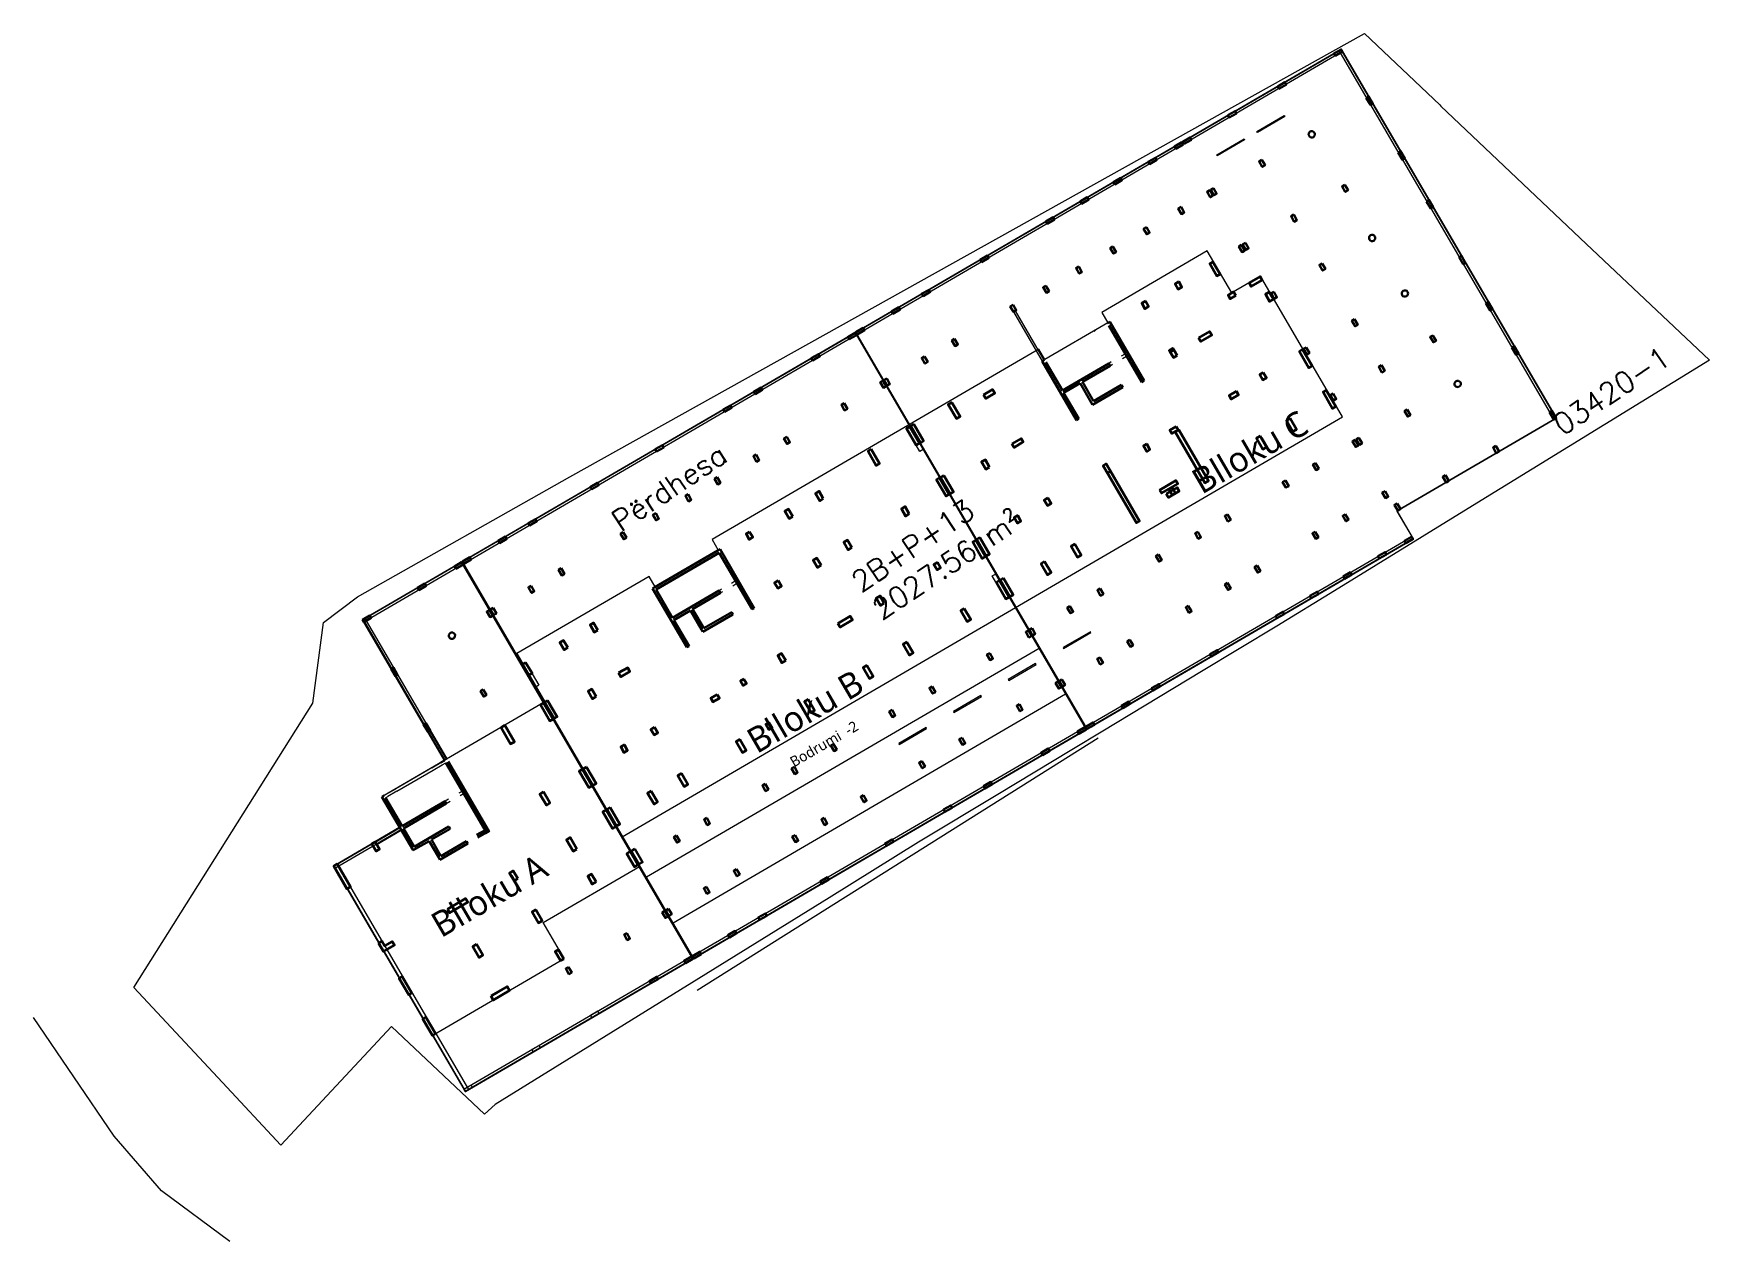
# Model space of a CAD drawing. Header units: metres. Extents: x 7511140 to 7511298, y 4693080 to 4693195.
import ezdxf

# ---------------------------------------------------------------- set-up
doc = ezdxf.new("R2010")
doc.units = ezdxf.units.M
for name, color, linetype, lineweight in [('asfalt pikat', 183, 'Continuous', 0), ('Drawing & Figure_Pen_No__101', 252, 'Continuous', 13), ('Drawing & Figure_Pen_No__102', 254, 'Continuous', 13), ('Drawing & Figure_Pen_No__120', 7, 'Continuous', 13), ('etazha', 7, 'Continuous', 0), ('kati 0 projekt', 1, 'Continuous', 0), ('muri', 32, 'Continuous', 0), ('Parc-Baz', 7, 'Continuous', 0), ('projekti b2', 5, 'Continuous', 0), ('shtyllat a', 5, 'Continuous', 0), ('shtyllat b', 30, 'Continuous', 0), ('shtyllat c', 1, 'Continuous', 0)]:
    doc.layers.add(name, color=color, linetype=linetype, lineweight=lineweight)
doc.styles.add('GENERATED_STYLE_2', font='Microsoft YaHei UI.ttf')
doc.styles.get("Standard").update_dxf_attribs({"font": 'simplex.shx'})

msp = doc.modelspace()

# ---------------------------------------------------------------- linework, layer by layer
at = {"color": 7, "linetype": 'Continuous', "lineweight": 30}
msp.add_line((7511178.52, 4693125.81), (7511178.18, 4693125.61), dxfattribs=at)
at = {"layer": 'asfalt pikat'}
msp.add_polyline3d([(7511158.19, 4693080.3, 623.64), (7511151.72, 4693085.09, 623.73), (7511147.24, 4693090.25, 623.79), (7511139.62, 4693101.49, 623.97)], dxfattribs=at)
at = {"layer": 'Drawing & Figure_Pen_No__102', "color": 6, "lineweight": 13}
for points in [[(7511237, 4693132.81), (7511217.46, 4693166.34), (7511263.39, 4693193.1), (7511283.73, 4693158.2), (7511268.65, 4693149.41), (7511270.19, 4693146.77), (7511239.34, 4693128.8)], [(7511180.14, 4693144.58), (7511170.77, 4693139.12), (7511178.52, 4693125.81), (7511172.6, 4693122.36), (7511174.29, 4693119.47), (7511168.03, 4693115.82), (7511180.46, 4693094.48), (7511202.02, 4693107.04), (7511180.14, 4693144.58)]]:
    msp.add_lwpolyline(points, close=True, dxfattribs=at)
at = {"layer": 'Drawing & Figure_Pen_No__120', "color": 6, "lineweight": 13}
msp.add_lwpolyline([(7511202.11, 4693107.09), (7511180.23, 4693144.63), (7511217.38, 4693166.29), (7511239.26, 4693128.75)], close=True, dxfattribs=at)
at = {"layer": 'Drawing & Figure_Pen_No__120', "color": 6, "lineweight": 13, "flags": 128}
for points in [[(7511180.23, 4693144.63), (7511217.38, 4693166.29)], [(7511217.38, 4693166.29), (7511239.26, 4693128.75)], [(7511202.11, 4693107.09), (7511180.23, 4693144.63)], [(7511239.26, 4693128.75), (7511202.11, 4693107.09)]]:
    msp.add_lwpolyline(points, dxfattribs=at)
at = {"layer": 'Drawing & Figure_Pen_No__120', "color": 3, "lineweight": 13, "flags": 128}
msp.add_lwpolyline([(7511234.79, 4693136.41), (7511197.64, 4693114.76)], dxfattribs=at)
at = {"layer": 'Drawing & Figure_Pen_No__120', "color": 5, "lineweight": 13, "flags": 128}
msp.add_lwpolyline([(7511237.31, 4693132.09), (7511200.16, 4693110.43)], dxfattribs=at)
at = {"layer": 'kati 0 projekt'}
msp.add_lwpolyline([(7511174.33, 4693119.5), (7511168.07, 4693115.84), (7511177.41, 4693099.82), (7511189.85, 4693107.07), (7511187.86, 4693110.48), (7511196.98, 4693115.79), (7511195.34, 4693118.6), (7511263.51, 4693158.33), (7511255.75, 4693171.64), (7511253.03, 4693170.05), (7511250.71, 4693174.03), (7511240.74, 4693168.21), (7511241.31, 4693167.22), (7511235.35, 4693163.74), (7511234.77, 4693164.74), (7511203.84, 4693146.71), (7511204.42, 4693145.71), (7511198.46, 4693142.24), (7511197.88, 4693143.23), (7511185.36, 4693135.93), (7511188.02, 4693131.35), (7511172.65, 4693122.39)], close=True, dxfattribs=at)
at = {"layer": 'muri'}
for p, q in [((7511177.31, 4693125.11), (7511173.9, 4693123.12)), ((7511177.32, 4693125.11), (7511178.17, 4693125.61)), ((7511177.44, 4693124.89), (7511178.3, 4693125.4)), ((7511178.3, 4693125.4), (7511178.65, 4693125.6)), ((7511174.02, 4693122.9), (7511177.44, 4693124.89)), ((7511173.03, 4693122.62), (7511172.82, 4693122.49)), ((7511172.94, 4693122.27), (7511173.16, 4693122.4)), ((7511173.89, 4693123.11), (7511173.04, 4693122.62)), ((7511174.02, 4693122.9), (7511173.16, 4693122.4))]:
    msp.add_line(p, q, dxfattribs=at)
for points in [[(7511170.77, 4693139.12), (7511263.39, 4693193.1), (7511263.51, 4693192.89), (7511170.89, 4693138.9)], [(7511263.39, 4693193.1), (7511263.17, 4693192.98), (7511283.51, 4693158.07), (7511283.73, 4693158.2)], [(7511270.19, 4693146.77), (7511180.46, 4693094.48), (7511180.34, 4693094.7), (7511270.06, 4693146.99)], [(7511170.77, 4693139.12), (7511170.98, 4693139.24), (7511178.74, 4693125.94), (7511178.52, 4693125.81)], [(7511168.03, 4693115.82), (7511174.29, 4693119.47), (7511174.42, 4693119.25), (7511168.15, 4693115.6)], [(7511180.46, 4693094.48), (7511180.81, 4693094.68), (7511168.37, 4693116.02), (7511168.03, 4693115.82)]]:
    msp.add_lwpolyline(points, close=True, dxfattribs=at)
msp.add_polyline3d([(7511202.44, 4693104.08, 621.53), (7511240.4, 4693127.96, 620.95)], dxfattribs=at)
at = {"layer": 'Parc-Baz', "flags": 128}
msp.add_lwpolyline([(7511182.3, 4693092.34), (7511173.49, 4693100.65), (7511163.04, 4693089.42), (7511157.49, 4693095.35), (7511149.11, 4693104.34), (7511166.05, 4693131.25), (7511167.05, 4693138.87), (7511170.27, 4693141.29), (7511190.39, 4693152.64), (7511265.6, 4693194.6), (7511272.72, 4693187.84), (7511272.83, 4693187.74), (7511286.57, 4693174.69), (7511298.25, 4693163.7), (7511274.99, 4693149.4), (7511262.76, 4693141.87), (7511257.31, 4693138.52), (7511250.18, 4693134.23), (7511240.83, 4693128.59), (7511237.88, 4693126.81), (7511230.89, 4693122.6), (7511223.39, 4693118.07), (7511214.92, 4693112.83), (7511196.89, 4693101.66), (7511183.32, 4693093.26), (7511182.3, 4693092.34)], dxfattribs=at)
at = {"layer": 'projekti b2'}
msp.add_lwpolyline([(7511283.77, 4693158.22), (7511263.43, 4693193.13), (7511170.81, 4693139.14), (7511178.56, 4693125.84), (7511172.65, 4693122.39), (7511174.33, 4693119.5), (7511168.07, 4693115.84), (7511180.51, 4693094.5), (7511270.23, 4693146.8), (7511268.69, 4693149.43), (7511283.77, 4693158.22)], close=True, dxfattribs=at)
at = {"layer": 'shtyllat a', "linetype": 'Continuous', "lineweight": 30, "flags": 128}
for points in [[(7511179.58, 4693143.96), (7511180.27, 4693144.37), (7511180.14, 4693144.58), (7511179.45, 4693144.18)], [(7511176.1, 4693141.94), (7511176.79, 4693142.34), (7511176.66, 4693142.55), (7511175.97, 4693142.15)], [(7511170.89, 4693138.9), (7511171.58, 4693139.31), (7511171.46, 4693139.52), (7511170.77, 4693139.12)], [(7511182.78, 4693140.05), (7511182.52, 4693139.9), (7511182.83, 4693139.38), (7511183.09, 4693139.53)], [(7511173.47, 4693134.49), (7511173.87, 4693133.8), (7511174.08, 4693133.92), (7511173.68, 4693134.61)], [(7511182.19, 4693132.52), (7511181.93, 4693132.37), (7511182.23, 4693131.86), (7511182.49, 4693132.01)], [(7511176.53, 4693129.23), (7511176.93, 4693128.54), (7511177.15, 4693128.66), (7511176.75, 4693129.35)], [(7511199.38, 4693111.58), (7511199.12, 4693111.43), (7511199.42, 4693110.91), (7511199.68, 4693111.06)], [(7511195.77, 4693109.48), (7511195.51, 4693109.33), (7511195.81, 4693108.81), (7511196.07, 4693108.96)], [(7511190.26, 4693106.27), (7511190, 4693106.12), (7511190.3, 4693105.6), (7511190.56, 4693105.75)], [(7511201.33, 4693106.64), (7511202.02, 4693107.04), (7511201.89, 4693107.26), (7511201.2, 4693106.86)], [(7511198.05, 4693104.73), (7511198.74, 4693105.13), (7511198.61, 4693105.35), (7511197.92, 4693104.94)]]:
    msp.add_lwpolyline(points, close=True, dxfattribs=at)
msp.add_lwpolyline([(7511179.48, 4693137.77, 0.414214), (7511179.07, 4693137.88, 0.414214), (7511178.96, 4693137.47, 0.414214), (7511179.37, 4693137.36, 0.414214)], format="xyb", close=True, dxfattribs=at)
at = {"layer": 'shtyllat a', "linetype": 'Continuous', "lineweight": 35, "flags": 128}
for points in [[(7511187.9, 4693131.28), (7511187.59, 4693131.1), (7511188.5, 4693129.55), (7511188.8, 4693129.72)], [(7511184.22, 4693129.14), (7511183.88, 4693128.94), (7511184.78, 4693127.38), (7511185.13, 4693127.58)], [(7511191.57, 4693124.97), (7511191.27, 4693124.79), (7511192.17, 4693123.24), (7511192.48, 4693123.42)], [(7511187.9, 4693122.83), (7511187.55, 4693122.63), (7511188.16, 4693121.59), (7511188.5, 4693121.79)], [(7511193.81, 4693121.13), (7511193.51, 4693120.95), (7511194.42, 4693119.39), (7511194.72, 4693119.57)], [(7511171.96, 4693118.11), (7511171.65, 4693117.93), (7511172.06, 4693117.24), (7511172.36, 4693117.42)], [(7511191.05, 4693117.43), (7511190.42, 4693118.51), (7511190.07, 4693118.31), (7511190.7, 4693117.23)], [(7511196.1, 4693117.19), (7511195.76, 4693116.99), (7511196.49, 4693115.74), (7511196.83, 4693115.94)], [(7511168.37, 4693116.02), (7511168.03, 4693115.82), (7511169.28, 4693113.66), (7511169.63, 4693113.86)], [(7511185.45, 4693114.63), (7511185.02, 4693115.36), (7511184.67, 4693115.16), (7511185.1, 4693114.43)], [(7511192.86, 4693114.32), (7511192.43, 4693115.05), (7511192.09, 4693114.85), (7511192.51, 4693114.12)], [(7511178.8, 4693111.74), (7511179, 4693111.39), (7511180.73, 4693112.4), (7511180.52, 4693112.74)], [(7511187.16, 4693111.69), (7511186.81, 4693111.49), (7511187.42, 4693110.45), (7511187.76, 4693110.65)], [(7511172.28, 4693108.52), (7511172.73, 4693107.74), (7511173.77, 4693108.35), (7511173.57, 4693108.69), (7511172.84, 4693108.26), (7511172.58, 4693108.7)], [(7511181.54, 4693108.42), (7511181.2, 4693108.22), (7511181.8, 4693107.18), (7511182.15, 4693107.38)], [(7511189.81, 4693107.04), (7511189.3, 4693107.91), (7511189, 4693107.73), (7511189.51, 4693106.87)], [(7511174.52, 4693105.37), (7511174.22, 4693105.19), (7511175.13, 4693103.64), (7511175.43, 4693103.81)], [(7511182.89, 4693103.53), (7511183.11, 4693103.14), (7511184.67, 4693104.05), (7511184.44, 4693104.44)], [(7511176.76, 4693101.52), (7511176.46, 4693101.35), (7511177.37, 4693099.79), (7511177.67, 4693099.97)]]:
    msp.add_lwpolyline(points, close=True, dxfattribs=at)
at = {"layer": 'shtyllat a', "linetype": 'Continuous', "lineweight": 25, "flags": 128}
for points in [[(7511176.93, 4693128.54), (7511177.15, 4693128.66)], [(7511176.93, 4693128.54), (7511178.52, 4693125.81)], [(7511178.74, 4693125.94), (7511177.15, 4693128.66)], [(7511174.29, 4693119.47), (7511171.91, 4693118.09)], [(7511172.04, 4693117.87), (7511174.42, 4693119.25)], [(7511174.42, 4693119.25), (7511174.29, 4693119.47)], [(7511171.91, 4693118.09), (7511172.04, 4693117.87)]]:
    msp.add_lwpolyline(points, dxfattribs=at)
at = {"layer": 'shtyllat a', "linetype": 'Continuous', "lineweight": 30, "flags": 128}
for points in [[(7511178.65, 4693125.6), (7511182.5, 4693118.99)], [(7511182.72, 4693119.11), (7511178.86, 4693125.72)], [(7511172.6, 4693122.36), (7511172.82, 4693122.49)], [(7511172.6, 4693122.36), (7511172.82, 4693122.49)], [(7511172.6, 4693122.36), (7511175.55, 4693117.31)], [(7511174.51, 4693119.6), (7511172.94, 4693122.27)], [(7511178.57, 4693121.96), (7511174.51, 4693119.6)], [(7511178.69, 4693121.75), (7511178.57, 4693121.96)], [(7511174.63, 4693119.38), (7511178.69, 4693121.75)], [(7511175.64, 4693117.65), (7511174.63, 4693119.38)], [(7511178.92, 4693119.57), (7511175.64, 4693117.65)], [(7511177.28, 4693118.32), (7511179.05, 4693119.35)], [(7511178.92, 4693119.57), (7511179.05, 4693119.35)], [(7511182.5, 4693118.99), (7511182.72, 4693119.11)], [(7511175.55, 4693117.31), (7511175.76, 4693117.44)], [(7511175.76, 4693117.44), (7511177.06, 4693118.19)], [(7511177.06, 4693118.19), (7511177.97, 4693116.64)], [(7511178.18, 4693116.76), (7511177.28, 4693118.32)], [(7511178.09, 4693116.42), (7511180.73, 4693117.96)], [(7511180.6, 4693118.17), (7511178.18, 4693116.76)], [(7511180.6, 4693118.17), (7511180.73, 4693117.96)], [(7511178.09, 4693116.42), (7511177.97, 4693116.64)]]:
    msp.add_lwpolyline(points, dxfattribs=at)
at = {"layer": 'shtyllat a', "linetype": 'Continuous', "lineweight": 13, "flags": 128}
for points in [[(7511178.91, 4693122.16), (7511178.57, 4693121.96)], [(7511178.57, 4693121.96), (7511178.69, 4693121.75)], [(7511178.69, 4693121.75), (7511179.04, 4693121.95)], [(7511180.21, 4693122.92), (7511179.86, 4693122.72)], [(7511179.99, 4693122.5), (7511180.33, 4693122.7)], [(7511180.33, 4693122.7), (7511180.21, 4693122.92)], [(7511178, 4693121.34), (7511177.79, 4693121.22)], [(7511177.79, 4693121.22), (7511178, 4693121.34)]]:
    msp.add_lwpolyline(points, dxfattribs=at)
at = {"layer": 'shtyllat a', "linetype": 'Continuous', "lineweight": 35, "flags": 128}
for points in [[(7511182.37, 4693119.2), (7511181.55, 4693118.73)], [(7511181.68, 4693118.51), (7511182.5, 4693118.99)], [(7511182.5, 4693118.99), (7511182.37, 4693119.2)], [(7511182.72, 4693119.11), (7511182.5, 4693118.99)], [(7511182.5, 4693118.99), (7511182.55, 4693118.9)], [(7511182.77, 4693119.03), (7511182.72, 4693119.11)], [(7511184.71, 4693115.19), (7511184.93, 4693115.31)]]:
    msp.add_lwpolyline(points, dxfattribs=at)
at = {"layer": 'shtyllat a', "linetype": 'Continuous', "lineweight": 13, "flags": 128}
for points in [[(7511182.94, 4693103.44), (7511183.11, 4693103.14), (7511184.67, 4693104.05), (7511184.49, 4693104.35)], [(7511176.76, 4693101.52), (7511176.46, 4693101.35), (7511177.37, 4693099.79), (7511177.67, 4693099.97)], [(7511192.45, 4693101.46), (7511193.15, 4693101.86), (7511193.02, 4693102.08), (7511192.33, 4693101.68)], [(7511186.9, 4693098.23), (7511187.59, 4693098.63), (7511187.47, 4693098.85), (7511186.77, 4693098.45)], [(7511180.46, 4693094.48), (7511181.16, 4693094.88), (7511181.03, 4693095.1), (7511180.34, 4693094.7)]]:
    msp.add_lwpolyline(points, close=True, dxfattribs=at)
at = {"layer": 'shtyllat b', "linetype": 'Continuous', "lineweight": 30, "flags": 128}
for points in [[(7511216.81, 4693165.67), (7511217.5, 4693166.07), (7511217.38, 4693166.29), (7511216.69, 4693165.88)], [(7511213.36, 4693163.65), (7511214.05, 4693164.06), (7511213.92, 4693164.27), (7511213.23, 4693163.87)], [(7511220.02, 4693161.75), (7511219.76, 4693161.6), (7511220.06, 4693161.08), (7511220.32, 4693161.23)], [(7511207.91, 4693160.48), (7511208.6, 4693160.88), (7511208.48, 4693161.1), (7511207.79, 4693160.7)], [(7511205.02, 4693158.79), (7511205.71, 4693159.2), (7511205.58, 4693159.41), (7511204.89, 4693159.01)], [(7511216.35, 4693159.61), (7511216.09, 4693159.46), (7511216.39, 4693158.94), (7511216.65, 4693159.09)], [(7511198.58, 4693155.04), (7511199.27, 4693155.44), (7511199.15, 4693155.66), (7511198.46, 4693155.26)], [(7511210.91, 4693156.44), (7511210.65, 4693156.29), (7511210.95, 4693155.77), (7511211.21, 4693155.92)], [(7511208.01, 4693154.75), (7511207.75, 4693154.6), (7511208.05, 4693154.08), (7511208.31, 4693154.23)], [(7511192.45, 4693151.47), (7511193.14, 4693151.87), (7511193.01, 4693152.09), (7511192.32, 4693151.68)], [(7511204.34, 4693152.61), (7511204.08, 4693152.46), (7511204.38, 4693151.94), (7511204.64, 4693152.09)], [(7511201.58, 4693151), (7511201.32, 4693150.85), (7511201.62, 4693150.33), (7511201.88, 4693150.48)], [(7511198.51, 4693149.21), (7511198.25, 4693149.06), (7511198.55, 4693148.54), (7511198.81, 4693148.69)], [(7511186.57, 4693148.04), (7511187.26, 4693148.45), (7511187.14, 4693148.66), (7511186.45, 4693148.26)], [(7511195.44, 4693147.42), (7511195.18, 4693147.27), (7511195.48, 4693146.75), (7511195.74, 4693146.91)], [(7511183.72, 4693146.38), (7511184.41, 4693146.78), (7511184.29, 4693147), (7511183.6, 4693146.6)], [(7511180.35, 4693144.42), (7511181.04, 4693144.82), (7511180.92, 4693145.04), (7511180.23, 4693144.63)], [(7511189.57, 4693144), (7511189.31, 4693143.85), (7511189.61, 4693143.33), (7511189.87, 4693143.48)], [(7511186.71, 4693142.34), (7511186.46, 4693142.19), (7511186.76, 4693141.67), (7511187.02, 4693141.82)], [(7511183.13, 4693140.25), (7511182.87, 4693140.1), (7511183.17, 4693139.58), (7511183.43, 4693139.73)], [(7511233.79, 4693138.12), (7511233.53, 4693137.97), (7511233.84, 4693137.45), (7511234.1, 4693137.6)], [(7511230.12, 4693135.98), (7511229.86, 4693135.83), (7511230.16, 4693135.31), (7511230.42, 4693135.46)], [(7511236.61, 4693133.28), (7511236.35, 4693133.13), (7511236.66, 4693132.61), (7511236.92, 4693132.76)], [(7511224.68, 4693132.81), (7511224.42, 4693132.66), (7511224.72, 4693132.14), (7511224.98, 4693132.29)], [(7511220.88, 4693130.59), (7511220.62, 4693130.44), (7511220.92, 4693129.92), (7511221.18, 4693130.07)], [(7511232.94, 4693131.14), (7511232.68, 4693130.99), (7511232.98, 4693130.47), (7511233.24, 4693130.62)], [(7511238.57, 4693128.34), (7511239.26, 4693128.75), (7511239.13, 4693128.96), (7511238.44, 4693128.56)], [(7511215.35, 4693127.37), (7511215.09, 4693127.22), (7511215.39, 4693126.7), (7511215.65, 4693126.85)], [(7511227.5, 4693127.97), (7511227.24, 4693127.82), (7511227.54, 4693127.3), (7511227.8, 4693127.45)], [(7511235.11, 4693126.33), (7511235.8, 4693126.73), (7511235.67, 4693126.95), (7511234.98, 4693126.55)], [(7511211.63, 4693125.2), (7511211.37, 4693125.05), (7511211.68, 4693124.53), (7511211.93, 4693124.69)], [(7511223.7, 4693125.75), (7511223.44, 4693125.6), (7511223.74, 4693125.08), (7511224, 4693125.24)], [(7511208.87, 4693123.59), (7511208.61, 4693123.44), (7511208.91, 4693122.92), (7511209.17, 4693123.07)], [(7511229.67, 4693123.16), (7511230.36, 4693123.56), (7511230.23, 4693123.78), (7511229.54, 4693123.37)], [(7511218.17, 4693122.53), (7511217.91, 4693122.38), (7511218.21, 4693121.86), (7511218.47, 4693122.01)], [(7511203.34, 4693120.37), (7511203.08, 4693120.22), (7511203.38, 4693119.7), (7511203.64, 4693119.85)], [(7511214.45, 4693120.37), (7511214.19, 4693120.22), (7511214.5, 4693119.7), (7511214.75, 4693119.85)], [(7511225.87, 4693120.94), (7511226.56, 4693121.34), (7511226.43, 4693121.56), (7511225.74, 4693121.16)], [(7511211.7, 4693118.76), (7511211.44, 4693118.61), (7511211.74, 4693118.09), (7511212, 4693118.24)], [(7511196.53, 4693117.45), (7511196.19, 4693117.24), (7511196.92, 4693115.99), (7511197.26, 4693116.19)], [(7511200.49, 4693118.71), (7511200.23, 4693118.56), (7511200.53, 4693118.04), (7511200.79, 4693118.19)], [(7511220.34, 4693117.72), (7511221.03, 4693118.12), (7511220.9, 4693118.34), (7511220.21, 4693117.93)], [(7511206.16, 4693115.53), (7511205.9, 4693115.38), (7511206.2, 4693114.86), (7511206.46, 4693115.01)], [(7511214.2, 4693114.14), (7511214.89, 4693114.55), (7511214.77, 4693114.76), (7511214.08, 4693114.36)], [(7511203.31, 4693113.87), (7511203.05, 4693113.72), (7511203.35, 4693113.2), (7511203.61, 4693113.35)], [(7511199.72, 4693111.78), (7511199.46, 4693111.63), (7511199.76, 4693111.11), (7511200.02, 4693111.26)], [(7511208.33, 4693110.72), (7511209.02, 4693111.12), (7511208.89, 4693111.34), (7511208.2, 4693110.94)], [(7511205.48, 4693109.06), (7511206.17, 4693109.46), (7511206.04, 4693109.68), (7511205.35, 4693109.27)], [(7511202.11, 4693107.09), (7511202.8, 4693107.5), (7511202.67, 4693107.71), (7511201.98, 4693107.31)]]:
    msp.add_lwpolyline(points, close=True, dxfattribs=at)
at = {"layer": 'shtyllat b', "linetype": 'Continuous', "lineweight": 35, "flags": 128}
for points in [[(7511222.56, 4693157.39), (7511222.26, 4693157.21), (7511223.17, 4693155.66), (7511223.47, 4693155.83)], [(7511218.91, 4693155.26), (7511218.61, 4693155.08), (7511219.39, 4693153.74), (7511219.69, 4693153.92)], [(7511225.38, 4693152.55), (7511225.08, 4693152.37), (7511225.99, 4693150.82), (7511226.29, 4693150.99)], [(7511214.37, 4693150.59), (7511213.97, 4693151.28), (7511213.62, 4693151.08), (7511214.03, 4693150.39)], [(7511211.48, 4693148.9), (7511211.08, 4693149.59), (7511210.73, 4693149.39), (7511211.13, 4693148.7)], [(7511222.51, 4693149.14), (7511222.11, 4693149.83), (7511221.76, 4693149.63), (7511222.16, 4693148.94)], [(7511207.4, 4693147.45), (7511207.06, 4693147.25), (7511207.36, 4693146.73), (7511207.71, 4693146.93)], [(7511217.07, 4693145.97), (7511216.66, 4693146.66), (7511216.32, 4693146.46), (7511216.72, 4693145.76)], [(7511228.81, 4693146.67), (7511228.51, 4693146.5), (7511229.41, 4693144.94), (7511229.71, 4693145.12)], [(7511214.17, 4693144.28), (7511213.77, 4693144.97), (7511213.42, 4693144.77), (7511213.83, 4693144.08)], [(7511225.18, 4693144.56), (7511224.83, 4693144.36), (7511225.14, 4693143.84), (7511225.48, 4693144.04)], [(7511210.1, 4693142.83), (7511209.75, 4693142.63), (7511210.06, 4693142.11), (7511210.4, 4693142.31)], [(7511231.05, 4693142.83), (7511230.75, 4693142.65), (7511231.65, 4693141.1), (7511231.96, 4693141.27)], [(7511220.14, 4693140.7), (7511219.74, 4693141.39), (7511219.39, 4693141.18), (7511219.79, 4693140.49)], [(7511215.76, 4693138.78), (7511215.96, 4693138.43), (7511217.13, 4693139.11), (7511216.92, 4693139.46)], [(7511227.72, 4693140.2), (7511227.38, 4693139.99), (7511227.98, 4693138.96), (7511228.33, 4693139.16)], [(7511193.03, 4693138.15), (7511192.63, 4693138.84), (7511192.29, 4693138.64), (7511192.69, 4693137.95)], [(7511190.18, 4693136.49), (7511189.78, 4693137.18), (7511189.43, 4693136.98), (7511189.84, 4693136.29)], [(7511222.28, 4693137.02), (7511221.93, 4693136.82), (7511222.54, 4693135.79), (7511222.88, 4693135.99)], [(7511186.2, 4693135.09), (7511185.89, 4693134.91), (7511186.5, 4693133.88), (7511186.81, 4693134.06)], [(7511210.81, 4693135.26), (7511210.41, 4693135.95), (7511210.06, 4693135.75), (7511210.46, 4693135.06)], [(7511218.48, 4693134.81), (7511218.13, 4693134.61), (7511218.74, 4693133.57), (7511219.08, 4693133.77)], [(7511195, 4693134.09), (7511195.2, 4693133.74), (7511196.06, 4693134.24), (7511195.86, 4693134.59)], [(7511206.84, 4693133.52), (7511206.54, 4693133.35), (7511206.79, 4693132.92), (7511207.09, 4693133.09)], [(7511188.28, 4693131.5), (7511187.98, 4693131.33), (7511188.89, 4693129.77), (7511189.19, 4693129.95)], [(7511192.88, 4693131.87), (7511192.47, 4693132.56), (7511192.13, 4693132.36), (7511192.53, 4693131.66)], [(7511204.34, 4693132.06), (7511203.73, 4693131.71), (7511203.93, 4693131.37), (7511204.54, 4693131.72)], [(7511212.95, 4693131.58), (7511212.6, 4693131.38), (7511213.21, 4693130.35), (7511213.55, 4693130.55)], [(7511198.4, 4693128.95), (7511198.05, 4693128.75), (7511198.35, 4693128.23), (7511198.7, 4693128.43)], [(7511209.23, 4693129.42), (7511208.93, 4693129.24), (7511209.23, 4693128.73), (7511209.54, 4693128.9)], [(7511195.55, 4693127.29), (7511195.2, 4693127.09), (7511195.5, 4693126.57), (7511195.85, 4693126.77)], [(7511206.47, 4693127.81), (7511206.12, 4693127.61), (7511206.73, 4693126.57), (7511207.07, 4693126.77)], [(7511191.96, 4693125.19), (7511191.65, 4693125.02), (7511192.56, 4693123.46), (7511192.86, 4693123.64)], [(7511200.94, 4693124.59), (7511200.59, 4693124.38), (7511201.2, 4693123.35), (7511201.54, 4693123.55)], [(7511198.09, 4693122.92), (7511197.74, 4693122.72), (7511198.35, 4693121.69), (7511198.69, 4693121.89)], [(7511194.2, 4693121.35), (7511193.9, 4693121.17), (7511194.8, 4693119.62), (7511195.1, 4693119.8)]]:
    msp.add_lwpolyline(points, close=True, dxfattribs=at)
at = {"layer": 'shtyllat b'}
for points in [[(7511222.26, 4693157.21), (7511222.56, 4693157.39), (7511223.82, 4693155.23), (7511223.52, 4693155.05), (7511222.26, 4693157.21)], [(7511230.37, 4693143.27), (7511230.67, 4693143.45), (7511231.93, 4693141.29), (7511231.63, 4693141.11), (7511230.37, 4693143.27)], [(7511185.89, 4693134.91), (7511186.19, 4693135.09), (7511187.45, 4693132.93), (7511187.15, 4693132.75), (7511185.89, 4693134.91)]]:
    msp.add_lwpolyline(points, dxfattribs=at)
at = {"layer": 'shtyllat b', "linetype": 'Continuous', "lineweight": 30, "flags": 128}
for points in [[(7511204.6, 4693145.82), (7511204.38, 4693145.69)], [(7511207.84, 4693140.24), (7511204.6, 4693145.82)], [(7511204.38, 4693145.69), (7511198.42, 4693142.21)], [(7511198.55, 4693142), (7511204.51, 4693145.47)], [(7511204.51, 4693145.47), (7511207.63, 4693140.12)], [(7511198.2, 4693142.09), (7511198.42, 4693142.21)], [(7511198.2, 4693142.09), (7511201.45, 4693136.52)], [(7511200.11, 4693139.32), (7511198.55, 4693142)], [(7511204.51, 4693141.89), (7511200.11, 4693139.32)], [(7511202, 4693140.14), (7511204.64, 4693141.67)], [(7511204.64, 4693141.67), (7511204.51, 4693141.89)], [(7511200.23, 4693139.1), (7511201.79, 4693140.01)], [(7511201.79, 4693140.01), (7511202.84, 4693138.2)], [(7511203.06, 4693138.32), (7511202, 4693140.14)], [(7511202.97, 4693137.98), (7511205.82, 4693139.64)], [(7511205.7, 4693139.86), (7511203.06, 4693138.32)], [(7511205.7, 4693139.86), (7511205.82, 4693139.64)], [(7511207.63, 4693140.12), (7511207.84, 4693140.24)], [(7511201.67, 4693136.64), (7511200.23, 4693139.1)], [(7511202.97, 4693137.98), (7511202.84, 4693138.2)], [(7511201.45, 4693136.52), (7511201.67, 4693136.64)]]:
    msp.add_lwpolyline(points, dxfattribs=at)
at = {"layer": 'shtyllat b', "linetype": 'Continuous', "lineweight": 13, "flags": 128}
for points in [[(7511206.07, 4693142.8), (7511205.68, 4693142.57)], [(7511205.8, 4693142.35), (7511206.19, 4693142.58)], [(7511206.19, 4693142.58), (7511206.07, 4693142.8)], [(7511204.73, 4693142.01), (7511204.51, 4693141.89)], [(7511204.51, 4693141.89), (7511204.64, 4693141.67)], [(7511204.64, 4693141.67), (7511204.85, 4693141.8)]]:
    msp.add_lwpolyline(points, dxfattribs=at)
for points in [[(7511234.46, 4693134.98), (7511231.87, 4693133.47), (7511231.92, 4693133.38), (7511234.52, 4693134.9)], [(7511229.28, 4693131.96), (7511226.69, 4693130.45), (7511226.74, 4693130.36), (7511229.33, 4693131.87)], [(7511224.1, 4693128.94), (7511221.51, 4693127.43), (7511221.56, 4693127.34), (7511224.15, 4693128.85)]]:
    msp.add_lwpolyline(points, close=True, dxfattribs=at)
at = {"layer": 'shtyllat c', "linetype": 'Continuous', "lineweight": 30, "flags": 128}
for points in [[(7511262.82, 4693192.48), (7511263.51, 4693192.89), (7511263.39, 4693193.1), (7511262.69, 4693192.7)], [(7511257.5, 4693189.38), (7511258.2, 4693189.79), (7511258.07, 4693190), (7511257.38, 4693189.6)], [(7511265.76, 4693188.53), (7511266.17, 4693187.84), (7511266.38, 4693187.96), (7511265.98, 4693188.65)], [(7511252.8, 4693186.64), (7511253.49, 4693187.04), (7511253.36, 4693187.26), (7511252.67, 4693186.86)], [(7511247.74, 4693183.69), (7511248.43, 4693184.1), (7511248.31, 4693184.31), (7511247.62, 4693183.91)], [(7511248.52, 4693184.15), (7511249.21, 4693184.55), (7511249.08, 4693184.77), (7511248.39, 4693184.36)], [(7511245.24, 4693182.23), (7511245.93, 4693182.64), (7511245.8, 4693182.85), (7511245.11, 4693182.45)], [(7511255.88, 4693182.65), (7511255.62, 4693182.5), (7511255.92, 4693181.98), (7511256.18, 4693182.13)], [(7511268.78, 4693183.34), (7511269.19, 4693182.65), (7511269.4, 4693182.78), (7511269, 4693183.47)], [(7511241.95, 4693180.32), (7511242.64, 4693180.72), (7511242.52, 4693180.94), (7511241.83, 4693180.54)], [(7511238.8, 4693178.48), (7511239.49, 4693178.89), (7511239.36, 4693179.1), (7511238.67, 4693178.7)], [(7511250.95, 4693179.78), (7511250.69, 4693179.63), (7511250.99, 4693179.11), (7511251.25, 4693179.26)], [(7511251.3, 4693179.98), (7511251.04, 4693179.83), (7511251.34, 4693179.31), (7511251.6, 4693179.46)], [(7511263.73, 4693180.28), (7511263.48, 4693180.13), (7511263.78, 4693179.61), (7511264.04, 4693179.77)], [(7511248.23, 4693178.19), (7511247.97, 4693178.04), (7511248.27, 4693177.52), (7511248.53, 4693177.67)], [(7511258.9, 4693177.46), (7511258.64, 4693177.31), (7511258.94, 4693176.79), (7511259.2, 4693176.95)], [(7511271.48, 4693178.72), (7511271.88, 4693178.03), (7511272.09, 4693178.16), (7511271.69, 4693178.85)], [(7511235.56, 4693176.59), (7511236.25, 4693177), (7511236.13, 4693177.21), (7511235.43, 4693176.81)], [(7511244.95, 4693176.28), (7511244.69, 4693176.13), (7511244.99, 4693175.61), (7511245.25, 4693175.76)], [(7511241.79, 4693174.44), (7511241.53, 4693174.29), (7511241.84, 4693173.77), (7511242.09, 4693173.92)], [(7511253.97, 4693174.59), (7511253.71, 4693174.44), (7511254.01, 4693173.92), (7511254.27, 4693174.07)], [(7511254.32, 4693174.79), (7511254.06, 4693174.64), (7511254.36, 4693174.13), (7511254.62, 4693174.28)], [(7511254.32, 4693174.79), (7511254.06, 4693174.64), (7511254.36, 4693174.13), (7511254.62, 4693174.28)], [(7511229.34, 4693172.97), (7511230.03, 4693173.37), (7511229.9, 4693173.59), (7511229.21, 4693173.18)], [(7511261.59, 4693172.84), (7511261.33, 4693172.69), (7511261.63, 4693172.17), (7511261.89, 4693172.32)], [(7511274.55, 4693173.45), (7511274.95, 4693172.76), (7511275.17, 4693172.88), (7511274.77, 4693173.57)], [(7511238.55, 4693172.55), (7511238.29, 4693172.4), (7511238.6, 4693171.88), (7511238.85, 4693172.03)], [(7511254.67, 4693171.01), (7511254.87, 4693170.66), (7511255.91, 4693171.27), (7511255.71, 4693171.61)], [(7511223.81, 4693169.75), (7511224.5, 4693170.15), (7511224.38, 4693170.36), (7511223.68, 4693169.96)], [(7511235.44, 4693170.74), (7511235.18, 4693170.59), (7511235.49, 4693170.07), (7511235.74, 4693170.22)], [(7511257.01, 4693170.17), (7511256.75, 4693170.02), (7511257.05, 4693169.5), (7511257.31, 4693169.65)], [(7511220.96, 4693168.08), (7511221.65, 4693168.49), (7511221.52, 4693168.7), (7511220.83, 4693168.3)], [(7511232.33, 4693168.93), (7511232.07, 4693168.77), (7511232.38, 4693168.26), (7511232.63, 4693168.41)], [(7511232.33, 4693168.93), (7511232.07, 4693168.77), (7511232.38, 4693168.26), (7511232.63, 4693168.41)], [(7511277.09, 4693169.08), (7511277.5, 4693168.39), (7511277.71, 4693168.52), (7511277.31, 4693169.21)], [(7511217.59, 4693166.12), (7511218.28, 4693166.52), (7511218.15, 4693166.74), (7511217.46, 4693166.34)], [(7511264.66, 4693167.57), (7511264.4, 4693167.42), (7511264.71, 4693166.9), (7511264.96, 4693167.05)], [(7511226.8, 4693165.7), (7511226.54, 4693165.55), (7511226.85, 4693165.03), (7511227.11, 4693165.18)], [(7511247.85, 4693164.14), (7511247.45, 4693164.83), (7511247.1, 4693164.63), (7511247.51, 4693163.94)], [(7511260.08, 4693164.9), (7511259.82, 4693164.75), (7511260.13, 4693164.23), (7511260.39, 4693164.38)], [(7511260.08, 4693164.9), (7511259.82, 4693164.75), (7511260.13, 4693164.23), (7511260.39, 4693164.38)], [(7511272.07, 4693166.04), (7511271.81, 4693165.89), (7511272.12, 4693165.38), (7511272.37, 4693165.53)], [(7511279.54, 4693164.9), (7511279.94, 4693164.21), (7511280.16, 4693164.33), (7511279.76, 4693165.02)], [(7511223.95, 4693164.04), (7511223.69, 4693163.89), (7511223.99, 4693163.37), (7511224.25, 4693163.52)], [(7511267.21, 4693163.21), (7511266.95, 4693163.06), (7511267.25, 4693162.54), (7511267.51, 4693162.69)], [(7511220.37, 4693161.95), (7511220.11, 4693161.8), (7511220.41, 4693161.28), (7511220.67, 4693161.43)], [(7511262.63, 4693160.54), (7511262.37, 4693160.39), (7511262.67, 4693159.87), (7511262.93, 4693160.02)], [(7511269.65, 4693159.02), (7511269.39, 4693158.87), (7511269.69, 4693158.35), (7511269.95, 4693158.5)], [(7511283.11, 4693158.76), (7511283.51, 4693158.07), (7511283.73, 4693158.2), (7511283.33, 4693158.89)], [(7511264.72, 4693156.15), (7511264.46, 4693156), (7511264.77, 4693155.48), (7511265.03, 4693155.63)], [(7511265.07, 4693156.35), (7511264.81, 4693156.2), (7511265.11, 4693155.68), (7511265.37, 4693155.83)], [(7511278.02, 4693155.57), (7511277.77, 4693155.42), (7511278.07, 4693154.9), (7511278.33, 4693155.05)], [(7511278.02, 4693155.57), (7511277.77, 4693155.42), (7511278.07, 4693154.9), (7511278.33, 4693155.05)], [(7511260.96, 4693153.96), (7511260.71, 4693153.81), (7511261.01, 4693153.29), (7511261.27, 4693153.44)], [(7511258.11, 4693152.3), (7511257.85, 4693152.14), (7511258.16, 4693151.63), (7511258.42, 4693151.78)], [(7511273.27, 4693152.8), (7511273.01, 4693152.65), (7511273.32, 4693152.13), (7511273.58, 4693152.28)], [(7511267.54, 4693151.31), (7511267.28, 4693151.16), (7511267.59, 4693150.64), (7511267.84, 4693150.79)], [(7511252.63, 4693149.1), (7511252.37, 4693148.95), (7511252.67, 4693148.43), (7511252.93, 4693148.58)], [(7511263.78, 4693149.12), (7511263.53, 4693148.97), (7511263.83, 4693148.45), (7511264.09, 4693148.6)], [(7511268.69, 4693150.13), (7511268.43, 4693149.98), (7511268.74, 4693149.46), (7511269, 4693149.61)], [(7511249.82, 4693147.46), (7511249.56, 4693147.31), (7511249.86, 4693146.79), (7511250.12, 4693146.94)], [(7511260.93, 4693147.46), (7511260.67, 4693147.31), (7511260.98, 4693146.79), (7511261.24, 4693146.94)], [(7511269.5, 4693146.37), (7511270.19, 4693146.77), (7511270.06, 4693146.99), (7511269.37, 4693146.59)], [(7511246.1, 4693145.3), (7511245.85, 4693145.15), (7511246.15, 4693144.63), (7511246.41, 4693144.78)], [(7511255.45, 4693144.26), (7511255.19, 4693144.11), (7511255.49, 4693143.59), (7511255.75, 4693143.74)], [(7511266.99, 4693144.91), (7511267.68, 4693145.31), (7511267.56, 4693145.53), (7511266.86, 4693145.13)], [(7511252.64, 4693142.62), (7511252.38, 4693142.47), (7511252.68, 4693141.95), (7511252.94, 4693142.1)], [(7511263.71, 4693143), (7511264.4, 4693143.4), (7511264.27, 4693143.62), (7511263.58, 4693143.21)], [(7511240.58, 4693142.07), (7511240.32, 4693141.92), (7511240.62, 4693141.4), (7511240.88, 4693141.56)], [(7511260.55, 4693141.16), (7511261.24, 4693141.56), (7511261.12, 4693141.78), (7511260.43, 4693141.38)], [(7511237.72, 4693140.41), (7511237.46, 4693140.26), (7511237.77, 4693139.74), (7511238.03, 4693139.89)], [(7511248.92, 4693140.46), (7511248.67, 4693140.31), (7511248.97, 4693139.79), (7511249.23, 4693139.94)], [(7511257.31, 4693139.27), (7511258, 4693139.67), (7511257.88, 4693139.89), (7511257.19, 4693139.49)], [(7511234.14, 4693138.32), (7511233.88, 4693138.17), (7511234.18, 4693137.65), (7511234.44, 4693137.8)], [(7511243.4, 4693137.24), (7511243.14, 4693137.08), (7511243.44, 4693136.57), (7511243.7, 4693136.72)], [(7511251.09, 4693135.65), (7511251.78, 4693136.05), (7511251.66, 4693136.26), (7511250.97, 4693135.86)], [(7511240.54, 4693135.57), (7511240.28, 4693135.42), (7511240.59, 4693134.9), (7511240.85, 4693135.06)], [(7511236.96, 4693133.48), (7511236.7, 4693133.33), (7511237, 4693132.81), (7511237.26, 4693132.97)], [(7511245.56, 4693132.42), (7511246.25, 4693132.83), (7511246.13, 4693133.04), (7511245.44, 4693132.64)], [(7511242.71, 4693130.76), (7511243.4, 4693131.16), (7511243.28, 4693131.38), (7511242.59, 4693130.98)], [(7511239.34, 4693128.8), (7511240.03, 4693129.2), (7511239.91, 4693129.42), (7511239.22, 4693129.01)]]:
    msp.add_lwpolyline(points, close=True, dxfattribs=at)
at = {"layer": 'shtyllat c', "linetype": 'Continuous', "lineweight": 13, "flags": 128}
for points in [[(7511255.41, 4693185.33), (7511258, 4693186.84), (7511258.05, 4693186.75), (7511255.46, 4693185.24)], [(7511251.61, 4693183.11), (7511254.2, 4693184.62), (7511254.25, 4693184.54), (7511251.66, 4693183.03)], [(7511239.65, 4693138), (7511237.06, 4693136.49), (7511237.11, 4693136.41), (7511239.7, 4693137.92)]]:
    msp.add_lwpolyline(points, close=True, dxfattribs=at)
at = {"layer": 'shtyllat c', "linetype": 'Continuous', "lineweight": 30, "flags": 128}
for points in [[(7511260.86, 4693185.21, 0.414214), (7511260.45, 4693185.32, 0.414214), (7511260.35, 4693184.91, 0.414214), (7511260.76, 4693184.8, 0.414214)], [(7511266.58, 4693175.4, 0.414214), (7511266.17, 4693175.51, 0.414214), (7511266.06, 4693175.1, 0.414214), (7511266.47, 4693174.99, 0.414214)], [(7511269.68, 4693170.15, 0.414214), (7511269.27, 4693170.26, 0.414214), (7511269.16, 4693169.85, 0.414214), (7511269.57, 4693169.74, 0.414214)], [(7511274.67, 4693161.6, 0.414214), (7511274.26, 4693161.7, 0.414214), (7511274.15, 4693161.29, 0.414214), (7511274.56, 4693161.19, 0.414214)]]:
    msp.add_lwpolyline(points, format="xyb", close=True, dxfattribs=at)
at = {"layer": 'shtyllat c', "linetype": 'Continuous', "lineweight": 35, "flags": 128}
for points in [[(7511251.25, 4693173.01), (7511250.95, 4693172.83), (7511251.63, 4693171.66), (7511251.93, 4693171.84)], [(7511248.01, 4693171.12), (7511247.67, 4693170.92), (7511247.97, 4693170.4), (7511248.31, 4693170.6)], [(7511254.67, 4693171.01), (7511254.87, 4693170.66), (7511255.91, 4693171.27), (7511255.71, 4693171.61)], [(7511253.41, 4693169.81), (7511253.2, 4693170.15), (7511252.69, 4693169.85), (7511252.89, 4693169.5)], [(7511256.97, 4693169.45), (7511256.57, 4693170.14), (7511256.22, 4693169.94), (7511256.62, 4693169.25)], [(7511244.86, 4693169.28), (7511244.51, 4693169.08), (7511244.81, 4693168.56), (7511245.16, 4693168.76)], [(7511249.9, 4693165.8), (7511250.1, 4693165.45), (7511251.14, 4693166.05), (7511250.93, 4693166.4)], [(7511247.85, 4693164.14), (7511247.55, 4693164.66), (7511247.21, 4693164.46), (7511247.51, 4693163.94)], [(7511259.74, 4693164.7), (7511259.44, 4693164.52), (7511260.34, 4693162.97), (7511260.64, 4693163.15)], [(7511256.02, 4693162.54), (7511255.68, 4693162.33), (7511255.98, 4693161.82), (7511256.32, 4693162.02)], [(7511229.54, 4693160.41), (7511229.74, 4693160.07), (7511230.61, 4693160.57), (7511230.4, 4693160.91)], [(7511253.47, 4693160.76), (7511252.78, 4693160.36), (7511252.98, 4693160.01), (7511253.67, 4693160.41)], [(7511261.98, 4693160.86), (7511261.68, 4693160.68), (7511262.58, 4693159.12), (7511262.88, 4693159.3)], [(7511226.54, 4693159.7), (7511226.19, 4693159.5), (7511226.97, 4693158.16), (7511227.32, 4693158.36)], [(7511222.95, 4693157.62), (7511222.65, 4693157.44), (7511223.56, 4693155.88), (7511223.86, 4693156.06)], [(7511247.77, 4693157.43), (7511247.16, 4693157.08), (7511247.36, 4693156.74), (7511247.97, 4693157.09)], [(7511248.01, 4693157.11), (7511247.67, 4693156.91), (7511250.49, 4693152.08), (7511250.83, 4693152.28)], [(7511258.57, 4693158.17), (7511258.22, 4693157.97), (7511258.82, 4693156.93), (7511259.17, 4693157.14)], [(7511232.23, 4693155.79), (7511232.44, 4693155.44), (7511233.3, 4693155.95), (7511233.1, 4693156.29)], [(7511244.99, 4693155.76), (7511244.68, 4693155.58), (7511244.99, 4693155.06), (7511245.29, 4693155.24)], [(7511255.71, 4693156.51), (7511255.37, 4693156.31), (7511255.97, 4693155.27), (7511256.32, 4693155.47)], [(7511230.11, 4693153.57), (7511229.71, 4693154.26), (7511229.36, 4693154.06), (7511229.77, 4693153.37)], [(7511241.57, 4693153.18), (7511241.16, 4693153.87), (7511240.86, 4693153.7), (7511241.26, 4693153.01)], [(7511225.77, 4693152.78), (7511225.47, 4693152.6), (7511226.38, 4693151.04), (7511226.68, 4693151.22)], [(7511241.57, 4693153.18), (7511241.26, 4693153.01), (7511244.01, 4693148.3), (7511244.31, 4693148.47)], [(7511246.19, 4693151.4), (7511246.37, 4693151.1), (7511247.93, 4693152), (7511247.75, 4693152.3)], [(7511235.63, 4693150.65), (7511235.29, 4693150.45), (7511235.59, 4693149.93), (7511235.94, 4693150.13)], [(7511246.83, 4693151.04), (7511247.03, 4693150.7), (7511248.07, 4693151.3), (7511247.87, 4693151.65)], [(7511247.38, 4693151.65), (7511247.07, 4693151.48), (7511247.38, 4693150.96), (7511247.68, 4693151.13)], [(7511232.78, 4693148.99), (7511232.44, 4693148.79), (7511232.74, 4693148.27), (7511233.08, 4693148.47)], [(7511229.2, 4693146.9), (7511228.89, 4693146.72), (7511229.8, 4693145.17), (7511230.1, 4693145.35)], [(7511238.18, 4693146.29), (7511237.83, 4693146.09), (7511238.43, 4693145.05), (7511238.78, 4693145.25)], [(7511235.32, 4693144.63), (7511234.98, 4693144.43), (7511235.58, 4693143.39), (7511235.93, 4693143.59)], [(7511231.44, 4693143.06), (7511231.14, 4693142.88), (7511232.04, 4693141.32), (7511232.34, 4693141.5)]]:
    msp.add_lwpolyline(points, close=True, dxfattribs=at)
at = {"layer": 'shtyllat c', "linetype": 'Continuous', "lineweight": 13, "flags": 128}
for points in [[(7511232.55, 4693168.36), (7511232.38, 4693168.26)], [(7511232.38, 4693168.26), (7511235.09, 4693163.59)], [(7511235.27, 4693163.69), (7511232.55, 4693168.36)], [(7511244.61, 4693168.91), (7511244.51, 4693169.08)], [(7511239.97, 4693166.43), (7511240.14, 4693166.53)], [(7511241.31, 4693167.22), (7511241.49, 4693167.32)], [(7511241.49, 4693167.32), (7511241.59, 4693167.14)], [(7511235.09, 4693163.59), (7511235.27, 4693163.69)], [(7511241.62, 4693163.52), (7511241.4, 4693163.39)], [(7511241.4, 4693163.39), (7511241.53, 4693163.17)], [(7511241.53, 4693163.17), (7511241.75, 4693163.3)], [(7511242.96, 4693164.3), (7511242.57, 4693164.07)], [(7511242.7, 4693163.85), (7511243.08, 4693164.08)], [(7511243.08, 4693164.08), (7511242.96, 4693164.3)]]:
    msp.add_lwpolyline(points, dxfattribs=at)
at = {"layer": 'shtyllat c', "linetype": 'Continuous', "lineweight": 30, "flags": 128}
for points in [[(7511241.49, 4693167.32), (7511241.27, 4693167.19)], [(7511241.4, 4693166.98), (7511244.52, 4693161.62)], [(7511244.74, 4693161.74), (7511241.49, 4693167.32)], [(7511235.09, 4693163.59), (7511235.31, 4693163.72)], [(7511235.09, 4693163.59), (7511238.34, 4693158.02)], [(7511237, 4693160.82), (7511235.44, 4693163.5)], [(7511241.4, 4693163.39), (7511237, 4693160.82)], [(7511238.89, 4693161.64), (7511241.53, 4693163.17)], [(7511241.53, 4693163.17), (7511241.4, 4693163.39)], [(7511239.95, 4693159.82), (7511238.89, 4693161.64)], [(7511244.52, 4693161.62), (7511244.74, 4693161.74)], [(7511237.12, 4693160.61), (7511238.68, 4693161.51)], [(7511238.56, 4693158.14), (7511237.12, 4693160.61)], [(7511238.68, 4693161.51), (7511239.74, 4693159.7)], [(7511239.86, 4693159.48), (7511242.71, 4693161.14)], [(7511242.59, 4693161.36), (7511239.95, 4693159.82)], [(7511242.59, 4693161.36), (7511242.71, 4693161.14)], [(7511239.86, 4693159.48), (7511239.74, 4693159.7)], [(7511238.34, 4693158.02), (7511238.56, 4693158.14)]]:
    msp.add_lwpolyline(points, dxfattribs=at)
at = {"layer": 'shtyllat c'}
msp.add_lwpolyline([(7511283.73, 4693158.2), (7511268.74, 4693149.46), (7511268.74, 4693149.46), (7511283.73, 4693158.2)], close=True, dxfattribs=at)

# ---------------------------------------------------------------- texts
at = {"layer": 'Drawing & Figure_Pen_No__101', "color": 252, "linetype": 'Continuous', "lineweight": 13, "char_height": 2.4, "attachment_point": 8, "rotation": 30.2355, "style": 'GENERATED_STYLE_2'}
for s, insert in [('\\A1;Blloku C', (7511255.36, 4693153.92)), ('\\A1;Blloku A', (7511183.37, 4693111.96))]:
    msp.add_mtext(s, dxfattribs=dict(at, insert=insert))
at = {"layer": 'etazha', "color": 0}
for s, rotation, p in [('Përdhesa', 33.7935, (7511195.22, 4693147.38)), ('2027.56 m²', 33.7936, (7511219.9, 4693139.02))]:
    msp.add_text(s, height=2, rotation=rotation, dxfattribs=at).set_placement(p)
at = {"layer": 'etazha'}
msp.add_text('2B+P+13', height=2, rotation=33.7936, dxfattribs=at).set_placement((7511217.92, 4693141.62))
at = {"layer": 'etazha', "color": 40, "linetype": 'Continuous', "lineweight": 13, "attachment_point": 8, "rotation": 30.2355, "style": 'GENERATED_STYLE_2'}
for s, insert, char_height in [('\\A1;Blloku B', (7511213.27, 4693129.39), 2.4), ('\\A1;Bodrumi  -2', (7511214.7, 4693126.94), 1)]:
    msp.add_mtext(s, dxfattribs=dict(at, insert=insert, char_height=char_height))
at = {"layer": 'Parc-Baz'}
msp.add_text('03420-1', height=2, rotation=33.7936, dxfattribs=at).set_placement((7511284.35, 4693156.49))

doc.saveas('drawing.dxf')
